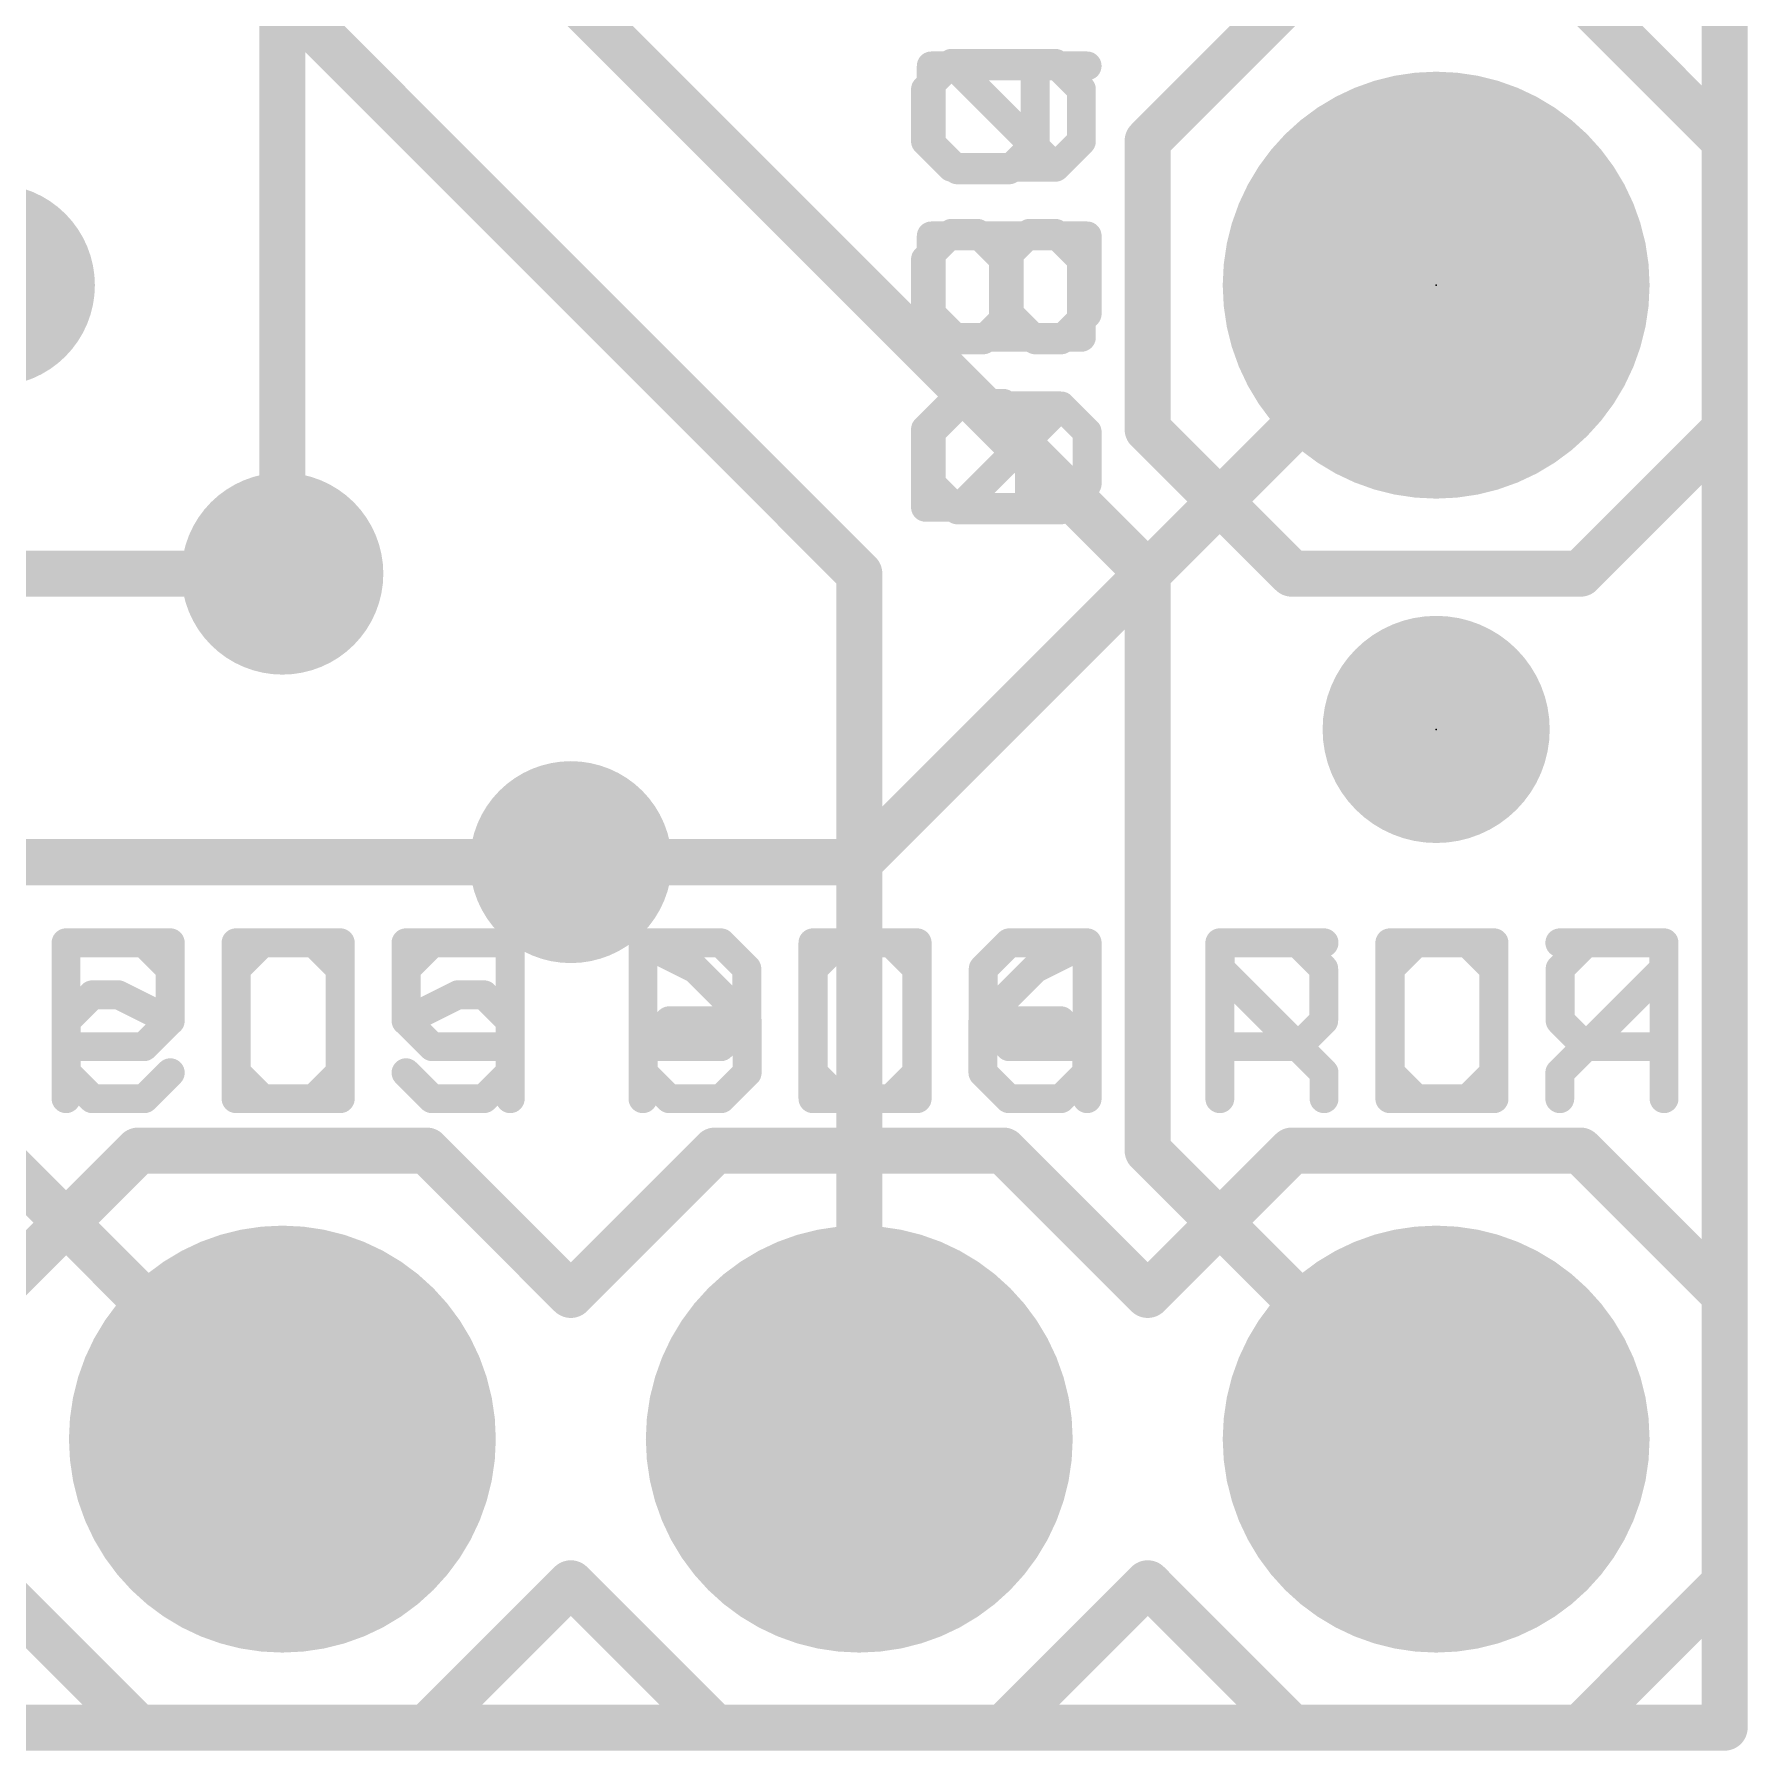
# Model space of a CAD drawing. Extents: x -0.9 to 39.5, y -0.1 to 25.5.
# Drawn here: x 31.93 to 39.47, y -0.1 to 7.45 of the extents above; entities that cross this region are included whole.
import ezdxf

# ---------------------------------------------------------------- set-up
doc = ezdxf.new("R2010")
doc.units = 0
for name, color, linetype in [('1', 12, 'CONTINUOUS'), ('16', 132, 'CONTINUOUS'), ('17', 110, 'CONTINUOUS'), ('18', 110, 'CONTINUOUS'), ('20', 53, 'CONTINUOUS'), ('21', 41, 'CONTINUOUS'), ('22', 40, 'CONTINUOUS'), ('23', 53, 'CONTINUOUS'), ('24', 53, 'CONTINUOUS')]:
    doc.layers.add(name, color=color, linetype=linetype)

# ---------------------------------------------------------------- blocks, each defined once
blk = doc.blocks.new('ROUNDP')
at = {"const_width": 0.5}
blk.add_lwpolyline([(0, -0.25, 1), (0, 0.25, 1), (0, -0.25)], format="xyb", dxfattribs=at)
blk = doc.blocks.new('PIE')
at = {"const_width": 0.5}
blk.add_lwpolyline([(0, -0.25, 1), (0, 0.25, 1), (0, -0.25)], format="xyb", dxfattribs=at)
blk = doc.blocks.new('ROUNDV')
at = {"const_width": 0.5}
blk.add_lwpolyline([(0, -0.25, 1), (0, 0.25, 1), (0, -0.25)], format="xyb", dxfattribs=at)

msp = doc.modelspace()

# ---------------------------------------------------------------- linework, layer by layer
at = {"layer": '1', "const_width": 0.2032}
for points in [[(39.37, 0), (39.37, 25.4)], [(33.02, 5.08), (33.02, 10.16)], [(35.56, 3.81), (38.1, 6.35)], [(34.29, 3.81), (35.56, 3.81)], [(0, 0), (39.37, 0)]]:
    msp.add_lwpolyline(points, dxfattribs=at)
at = {"layer": '1', "const_width": 0.1016}
for points in [[(38.1359, 6.3141, 1), (38.0641, 6.3859)], [(32.9692, 5.08, 1), (33.0708, 5.08)], [(34.29, 3.8608, 1), (34.29, 3.7592)], [(35.5241, 3.8459, 1), (35.5959, 3.7741)], [(35.56, 3.7592, 1), (35.56, 3.8608)], [(39.37, -0.0508, 1), (39.37, 0.0508)], [(39.3192, 0, 1), (39.4208, 0)]]:
    msp.add_lwpolyline(points, format="xyb", dxfattribs=at)
at = {"layer": '16', "const_width": 0.2032}
for points in [[(39.37, 25.4), (39.37, 0)], [(35.56, 5.08), (31.75, 8.89)], [(36.83, 5.08), (34.29, 7.62)], [(33.02, 5.08), (29.21, 5.08)], [(35.56, 1.27), (35.56, 5.08)], [(36.83, 5.08), (36.83, 2.54)], [(29.21, 3.81), (34.29, 3.81)], [(31.75, 2.54), (33.02, 1.27)], [(36.83, 2.54), (38.1, 1.27)], [(39.37, 0), (0, 0)]]:
    msp.add_lwpolyline(points, dxfattribs=at)
at = {"layer": '16', "const_width": 0.1016}
for points in [[(33.02, 5.0292, 1), (33.02, 5.1308)], [(35.6108, 5.08, 1), (35.5092, 5.08)], [(35.5241, 5.0441, 1), (35.5959, 5.1159)], [(36.8808, 5.08, 1), (36.7792, 5.08)], [(36.7941, 5.0441, 1), (36.8659, 5.1159)], [(34.29, 3.7592, 1), (34.29, 3.8608)], [(36.8659, 2.5759, 1), (36.7941, 2.5041)], [(36.7792, 2.54, 1), (36.8808, 2.54)], [(32.9841, 1.2341, 1), (33.0559, 1.3059)], [(35.5092, 1.27, 1), (35.6108, 1.27)], [(38.0641, 1.2341, 1), (38.1359, 1.3059)], [(39.37, -0.0508, 1), (39.37, 0.0508)], [(39.3192, 0, 1), (39.4208, 0)]]:
    msp.add_lwpolyline(points, format="xyb", dxfattribs=at)
at = {"layer": '20', "const_width": 0.2032}
for points in [[(39.37, 0), (39.37, 25.4)], [(0, 0), (39.37, 0)]]:
    msp.add_lwpolyline(points, dxfattribs=at)
at = {"layer": '20', "const_width": 0.1016}
for points in [[(39.37, -0.0508, 1), (39.37, 0.0508)], [(39.3192, 0, 1), (39.4208, 0)]]:
    msp.add_lwpolyline(points, format="xyb", dxfattribs=at)
at = {"layer": '21', "const_width": 0.127}
for points in [[(35.8515, 7.2121), (35.9659, 7.3265)], [(35.9659, 7.3265), (36.4235, 7.3265)], [(36.4235, 6.8689), (35.9659, 7.3265)], [(36.4235, 7.3265), (36.5379, 7.2121)], [(35.8515, 6.9833), (35.8515, 7.2121)], [(36.5379, 7.2121), (36.5379, 6.9833)], [(35.9659, 6.8689), (35.8515, 6.9833)], [(36.5379, 6.9833), (36.4235, 6.8689)], [(36.4235, 6.8689), (35.9659, 6.8689)], [(35.8515, 6.4637), (35.9659, 6.5781)], [(35.9659, 6.5781), (36.0803, 6.5781)], [(36.0803, 6.5781), (36.1947, 6.4637)], [(36.1947, 6.4637), (36.3091, 6.5781)], [(36.3091, 6.5781), (36.4235, 6.5781)], [(36.4235, 6.5781), (36.5379, 6.4637)], [(35.8515, 6.1205), (35.8515, 6.4637)], [(36.1947, 6.1205), (36.1947, 6.4637)], [(36.5379, 6.4637), (36.5379, 6.1205)], [(36.5379, 6.1205), (35.8515, 6.1205)], [(35.8515, 5.7153), (35.9659, 5.8297)], [(35.9659, 5.8297), (36.1947, 5.8297)], [(36.1947, 5.8297), (36.3091, 5.7153)], [(35.8515, 5.3721), (35.8515, 5.7153)], [(36.3091, 5.7153), (36.3091, 5.3721)], [(36.5379, 5.3721), (35.8515, 5.3721)], [(32.0675, 2.7686), (32.0675, 3.455)], [(32.0675, 3.455), (32.4107, 3.455)], [(32.4107, 3.455), (32.5251, 3.3406)], [(32.8159, 3.455), (32.8159, 2.7686)], [(33.1591, 3.455), (32.8159, 3.455)], [(33.2735, 3.3406), (33.1591, 3.455)], [(34.0219, 3.455), (33.5643, 3.455)], [(33.5643, 3.455), (33.5643, 3.1118)], [(34.6075, 2.7686), (34.6075, 3.455)], [(34.6075, 3.455), (34.9507, 3.455)], [(34.9507, 3.455), (35.0651, 3.3406)], [(35.3559, 3.455), (35.3559, 2.7686)], [(35.6991, 3.455), (35.3559, 3.455)], [(35.8135, 3.3406), (35.6991, 3.455)], [(36.5619, 3.455), (36.3331, 3.3406)], [(37.1475, 2.7686), (37.1475, 3.455)], [(37.1475, 3.455), (37.4907, 3.455)], [(37.4907, 3.455), (37.6051, 3.3406)], [(37.8959, 3.455), (37.8959, 2.7686)], [(38.2391, 3.455), (37.8959, 3.455)], [(38.3535, 3.3406), (38.2391, 3.455)], [(38.6443, 3.455), (39.1019, 3.455)], [(39.1019, 3.455), (39.1019, 3.3406)], [(32.5251, 3.3406), (32.5251, 3.1118)], [(33.2735, 2.883), (33.2735, 3.3406)], [(35.0651, 3.3406), (35.0651, 3.1118)], [(35.8135, 2.883), (35.8135, 3.3406)], [(36.3331, 3.3406), (36.1043, 3.1118)], [(37.6051, 3.3406), (37.6051, 3.1118)], [(38.3535, 2.883), (38.3535, 3.3406)], [(39.1019, 3.3406), (38.6443, 2.883)], [(33.5643, 3.1118), (33.7931, 3.2262)], [(33.7931, 3.2262), (33.9075, 3.2262)], [(33.9075, 3.2262), (34.0219, 3.1118)], [(32.5251, 3.1118), (32.4107, 2.9974)], [(34.0219, 3.1118), (34.0219, 2.883)], [(35.0651, 3.1118), (34.9507, 2.9974)], [(36.1043, 3.1118), (36.1043, 2.883)], [(36.4475, 3.1118), (36.1043, 3.1118)], [(36.5619, 2.9974), (36.4475, 3.1118)], [(37.6051, 3.1118), (37.4907, 2.9974)], [(32.4107, 2.9974), (32.0675, 2.9974)], [(34.9507, 2.9974), (34.6075, 2.9974)], [(36.5619, 2.883), (36.5619, 2.9974)], [(37.4907, 2.9974), (37.1475, 2.9974)], [(33.1591, 2.7686), (33.2735, 2.883)], [(33.6787, 2.7686), (33.5643, 2.883)], [(34.0219, 2.883), (33.9075, 2.7686)], [(35.6991, 2.7686), (35.8135, 2.883)], [(36.1043, 2.883), (36.2187, 2.7686)], [(36.4475, 2.7686), (36.5619, 2.883)], [(38.2391, 2.7686), (38.3535, 2.883)], [(38.6443, 2.883), (38.6443, 2.7686)], [(32.8159, 2.7686), (33.1591, 2.7686)], [(33.9075, 2.7686), (33.6787, 2.7686)], [(35.3559, 2.7686), (35.6991, 2.7686)], [(36.2187, 2.7686), (36.4475, 2.7686)], [(37.8959, 2.7686), (38.2391, 2.7686)]]:
    msp.add_lwpolyline(points, dxfattribs=at)
at = {"layer": '21', "const_width": 0.0635}
for points in [[(35.9659, 7.3583, 1), (35.9659, 7.2948)], [(35.9884, 7.349, 1), (35.9435, 7.3041)], [(35.9884, 7.3041, 1), (35.9435, 7.349)], [(36.446, 7.349, 1), (36.4011, 7.3041)], [(36.4235, 7.2948, 1), (36.4235, 7.3583)], [(35.8833, 7.2121, 1), (35.8198, 7.2121)], [(35.8291, 7.2346, 1), (35.874, 7.1897)], [(36.5697, 7.2121, 1), (36.5061, 7.2121)], [(36.5154, 7.1897, 1), (36.5604, 7.2346)], [(35.874, 7.0058, 1), (35.8291, 6.9609)], [(36.5604, 6.9609, 1), (36.5154, 7.0058)], [(35.8198, 6.9833, 1), (35.8833, 6.9833)], [(36.5061, 6.9833, 1), (36.5697, 6.9833)], [(35.9659, 6.9007, 1), (35.9659, 6.8372)], [(35.9435, 6.8465, 1), (35.9884, 6.8914)], [(36.4011, 6.8914, 1), (36.446, 6.8465)], [(36.4011, 6.8465, 1), (36.446, 6.8914)], [(36.4235, 6.8372, 1), (36.4235, 6.9007)], [(35.9659, 6.6099, 1), (35.9659, 6.5464)], [(35.9884, 6.5557, 1), (35.9435, 6.6006)], [(36.1028, 6.6006, 1), (36.0579, 6.5557)], [(36.0803, 6.5464, 1), (36.0803, 6.6099)], [(36.3091, 6.6099, 1), (36.3091, 6.5464)], [(36.3316, 6.5557, 1), (36.2867, 6.6006)], [(36.446, 6.6006, 1), (36.4011, 6.5557)], [(36.4235, 6.5464, 1), (36.4235, 6.6099)], [(35.8833, 6.4637, 1), (35.8198, 6.4637)], [(35.8291, 6.4862, 1), (35.874, 6.4413)], [(36.2265, 6.4637, 1), (36.163, 6.4637)], [(36.1723, 6.4862, 1), (36.2172, 6.4413)], [(36.1723, 6.4413, 1), (36.2172, 6.4862)], [(36.5697, 6.4637, 1), (36.5061, 6.4637)], [(36.5154, 6.4413, 1), (36.5604, 6.4862)], [(35.8515, 6.1523, 1), (35.8515, 6.0888)], [(35.8198, 6.1205, 1), (35.8833, 6.1205)], [(36.163, 6.1205, 1), (36.2265, 6.1205)], [(36.5061, 6.1205, 1), (36.5697, 6.1205)], [(36.5379, 6.0888, 1), (36.5379, 6.1523)], [(35.9659, 5.8614, 1), (35.9659, 5.7979)], [(35.9884, 5.8072, 1), (35.9435, 5.8521)], [(36.2172, 5.8521, 1), (36.1723, 5.8072)], [(36.1947, 5.7979, 1), (36.1947, 5.8614)], [(35.8833, 5.7153, 1), (35.8198, 5.7153)], [(35.8291, 5.7377, 1), (35.874, 5.6928)], [(36.3409, 5.7153, 1), (36.2774, 5.7153)], [(36.2867, 5.6928, 1), (36.3316, 5.7377)], [(35.8515, 5.4039, 1), (35.8515, 5.3404)], [(35.8198, 5.3721, 1), (35.8833, 5.3721)], [(36.2774, 5.3721, 1), (36.3409, 5.3721)], [(36.5379, 5.3404, 1), (36.5379, 5.4039)], [(32.0993, 3.455, 1), (32.0358, 3.455)], [(32.0675, 3.4867, 1), (32.0675, 3.4232)], [(32.4331, 3.4774, 1), (32.3882, 3.4325)], [(32.4107, 3.4232, 1), (32.4107, 3.4867)], [(32.8477, 3.455, 1), (32.7842, 3.455)], [(32.8159, 3.4867, 1), (32.8159, 3.4232)], [(33.1816, 3.4774, 1), (33.1367, 3.4325)], [(33.1591, 3.4232, 1), (33.1591, 3.4867)], [(33.5643, 3.4867, 1), (33.5643, 3.4232)], [(33.5961, 3.455, 1), (33.5326, 3.455)], [(34.0219, 3.4232, 1), (34.0219, 3.4867)], [(34.6393, 3.455, 1), (34.5757, 3.455)], [(34.6075, 3.4867, 1), (34.6075, 3.4232)], [(34.9731, 3.4774, 1), (34.9282, 3.4325)], [(34.9507, 3.4232, 1), (34.9507, 3.4867)], [(35.3877, 3.455, 1), (35.3242, 3.455)], [(35.3559, 3.4867, 1), (35.3559, 3.4232)], [(35.7216, 3.4774, 1), (35.6767, 3.4325)], [(35.6991, 3.4232, 1), (35.6991, 3.4867)], [(36.5761, 3.4266, 1), (36.5477, 3.4834)], [(37.1793, 3.455, 1), (37.1157, 3.455)], [(37.1475, 3.4867, 1), (37.1475, 3.4232)], [(37.5131, 3.4774, 1), (37.4682, 3.4325)], [(37.4907, 3.4232, 1), (37.4907, 3.4867)], [(37.9277, 3.455, 1), (37.8642, 3.455)], [(37.8959, 3.4867, 1), (37.8959, 3.4232)], [(38.2616, 3.4774, 1), (38.2167, 3.4325)], [(38.2391, 3.4232, 1), (38.2391, 3.4867)], [(38.6443, 3.4867, 1), (38.6443, 3.4232)], [(39.1337, 3.455, 1), (39.0702, 3.455)], [(39.1019, 3.4232, 1), (39.1019, 3.4867)], [(32.5568, 3.3406, 1), (32.4933, 3.3406)], [(33.3053, 3.3406, 1), (33.2418, 3.3406)], [(35.0968, 3.3406, 1), (35.0333, 3.3406)], [(35.8453, 3.3406, 1), (35.7818, 3.3406)], [(36.3189, 3.369, 1), (36.3473, 3.3122)], [(36.3556, 3.3181, 1), (36.3107, 3.363)], [(37.6368, 3.3406, 1), (37.5733, 3.3406)], [(38.3853, 3.3406, 1), (38.3218, 3.3406)], [(39.1244, 3.3181, 1), (39.0795, 3.363)], [(32.5026, 3.3181, 1), (32.5475, 3.363)], [(33.2511, 3.3181, 1), (33.296, 3.363)], [(35.0426, 3.3181, 1), (35.0875, 3.363)], [(35.7911, 3.3181, 1), (35.836, 3.363)], [(37.5826, 3.3181, 1), (37.6275, 3.363)], [(38.3311, 3.3181, 1), (38.376, 3.363)], [(39.0702, 3.3406, 1), (39.1337, 3.3406)], [(33.7931, 3.2579, 1), (33.7931, 3.1944)], [(33.8073, 3.1978, 1), (33.7789, 3.2546)], [(33.93, 3.2486, 1), (33.8851, 3.2037)], [(33.9075, 3.1944, 1), (33.9075, 3.2579)], [(32.5475, 3.0893, 1), (32.5026, 3.1342)], [(34.0537, 3.1118, 1), (33.9902, 3.1118)], [(35.0875, 3.0893, 1), (35.0426, 3.1342)], [(36.1361, 3.1118, 1), (36.0726, 3.1118)], [(36.1043, 3.1435, 1), (36.1043, 3.08)], [(36.47, 3.1342, 1), (36.4251, 3.0893)], [(36.4475, 3.08, 1), (36.4475, 3.1435)], [(37.6275, 3.0893, 1), (37.5826, 3.1342)], [(32.4933, 3.1118, 1), (32.5568, 3.1118)], [(33.5501, 3.1402, 1), (33.5785, 3.0834)], [(33.5326, 3.1118, 1), (33.5961, 3.1118)], [(33.9995, 3.0893, 1), (34.0444, 3.1342)], [(35.0333, 3.1118, 1), (35.0968, 3.1118)], [(36.0819, 3.1342, 1), (36.1268, 3.0893)], [(37.5733, 3.1118, 1), (37.6368, 3.1118)], [(32.0675, 3.0291, 1), (32.0675, 2.9656)], [(32.3882, 3.0198, 1), (32.4331, 2.9749)], [(32.4107, 2.9656, 1), (32.4107, 3.0291)], [(34.6075, 3.0291, 1), (34.6075, 2.9656)], [(34.9282, 3.0198, 1), (34.9731, 2.9749)], [(34.9507, 2.9656, 1), (34.9507, 3.0291)], [(36.5937, 2.9974, 1), (36.5302, 2.9974)], [(36.5395, 2.9749, 1), (36.5844, 3.0198)], [(37.1475, 3.0291, 1), (37.1475, 2.9656)], [(37.4682, 3.0198, 1), (37.5131, 2.9749)], [(37.4907, 2.9656, 1), (37.4907, 3.0291)], [(33.2418, 2.883, 1), (33.3053, 2.883)], [(33.296, 2.8605, 1), (33.2511, 2.9054)], [(33.5868, 2.9054, 1), (33.5419, 2.8605)], [(33.9902, 2.883, 1), (34.0537, 2.883)], [(34.0444, 2.8605, 1), (33.9995, 2.9054)], [(35.7818, 2.883, 1), (35.8453, 2.883)], [(35.836, 2.8605, 1), (35.7911, 2.9054)], [(36.0726, 2.883, 1), (36.1361, 2.883)], [(36.1268, 2.9054, 1), (36.0819, 2.8605)], [(36.5302, 2.883, 1), (36.5937, 2.883)], [(36.5844, 2.8605, 1), (36.5395, 2.9054)], [(38.3218, 2.883, 1), (38.3853, 2.883)], [(38.376, 2.8605, 1), (38.3311, 2.9054)], [(38.6761, 2.883, 1), (38.6126, 2.883)], [(38.6219, 2.9054, 1), (38.6668, 2.8605)], [(32.0358, 2.7686, 1), (32.0993, 2.7686)], [(32.8159, 2.8004, 1), (32.8159, 2.7369)], [(32.7842, 2.7686, 1), (32.8477, 2.7686)], [(33.1367, 2.7911, 1), (33.1816, 2.7461)], [(33.1591, 2.7369, 1), (33.1591, 2.8004)], [(33.6787, 2.8004, 1), (33.6787, 2.7369)], [(33.6563, 2.7461, 1), (33.7012, 2.7911)], [(33.8851, 2.7911, 1), (33.93, 2.7461)], [(33.9075, 2.7369, 1), (33.9075, 2.8004)], [(34.5757, 2.7686, 1), (34.6393, 2.7686)], [(35.3559, 2.8004, 1), (35.3559, 2.7369)], [(35.3242, 2.7686, 1), (35.3877, 2.7686)], [(35.6767, 2.7911, 1), (35.7216, 2.7461)], [(35.6991, 2.7369, 1), (35.6991, 2.8004)], [(36.2187, 2.8004, 1), (36.2187, 2.7369)], [(36.1963, 2.7461, 1), (36.2412, 2.7911)], [(36.4251, 2.7911, 1), (36.47, 2.7461)], [(36.4475, 2.7369, 1), (36.4475, 2.8004)], [(37.1157, 2.7686, 1), (37.1793, 2.7686)], [(37.8959, 2.8004, 1), (37.8959, 2.7369)], [(37.8642, 2.7686, 1), (37.9277, 2.7686)], [(38.2167, 2.7911, 1), (38.2616, 2.7461)], [(38.2391, 2.7369, 1), (38.2391, 2.8004)], [(38.6126, 2.7686, 1), (38.6761, 2.7686)]]:
    msp.add_lwpolyline(points, format="xyb", dxfattribs=at)
at = {"layer": '22'}
for points, const_width in [([(37.465, 7.62), (36.83, 6.985)], 0.2032), ([(39.37, 6.985), (38.735, 7.62)], 0.2032), ([(36.5633, 7.3152), (35.8769, 7.3152)], 0.127), ([(35.8769, 7.3152), (35.8769, 6.972)], 0.127), ([(36.3345, 6.972), (36.3345, 7.3152)], 0.127), ([(35.8769, 6.972), (35.9913, 6.8576)], 0.127), ([(36.2201, 6.8576), (36.3345, 6.972)], 0.127), ([(36.83, 6.985), (36.83, 5.715)], 0.2032), ([(39.37, 5.715), (39.37, 6.985)], 0.2032), ([(35.9913, 6.8576), (36.2201, 6.8576)], 0.127), ([(36.5633, 6.5668), (35.8769, 6.5668)], 0.127), ([(35.8769, 6.5668), (35.8769, 6.2236)], 0.127), ([(36.2201, 6.5668), (36.2201, 6.2236)], 0.127), ([(36.5633, 6.2236), (36.5633, 6.5668)], 0.127), ([(35.8769, 6.2236), (35.9913, 6.1092)], 0.127), ([(36.1057, 6.1092), (36.2201, 6.2236)], 0.127), ([(36.2201, 6.2236), (36.3345, 6.1092)], 0.127), ([(36.4489, 6.1092), (36.5633, 6.2236)], 0.127), ([(35.9913, 6.1092), (36.1057, 6.1092)], 0.127), ([(36.3345, 6.1092), (36.4489, 6.1092)], 0.127), ([(35.9913, 5.8184), (35.8769, 5.704)], 0.127), ([(36.4489, 5.8184), (35.9913, 5.8184)], 0.127), ([(36.4489, 5.8184), (35.9913, 5.3608)], 0.127), ([(36.5633, 5.704), (36.4489, 5.8184)], 0.127), ([(35.8769, 5.704), (35.8769, 5.4752)], 0.127), ([(36.5633, 5.4752), (36.5633, 5.704)], 0.127), ([(37.465, 5.08), (36.83, 5.715)], 0.2032), ([(39.37, 5.715), (38.735, 5.08)], 0.2032), ([(35.8769, 5.4752), (35.9913, 5.3608)], 0.127), ([(36.4489, 5.3608), (36.5633, 5.4752)], 0.127), ([(35.9913, 5.3608), (36.4489, 5.3608)], 0.127), ([(38.735, 5.08), (37.465, 5.08)], 0.2032), ([(32.0689, 3.455), (32.5265, 3.455)], 0.127), ([(32.5265, 3.455), (32.5265, 3.1118)], 0.127), ([(32.8173, 3.3406), (32.9317, 3.455)], 0.127), ([(32.9317, 3.455), (33.2749, 3.455)], 0.127), ([(33.2749, 3.455), (33.2749, 2.7686)], 0.127), ([(33.6801, 3.455), (33.5657, 3.3406)], 0.127), ([(34.0233, 3.455), (33.6801, 3.455)], 0.127), ([(34.0233, 2.7686), (34.0233, 3.455)], 0.127), ([(34.6089, 3.455), (34.8377, 3.3406)], 0.127), ([(35.3573, 3.3406), (35.4717, 3.455)], 0.127), ([(35.4717, 3.455), (35.8149, 3.455)], 0.127), ([(35.8149, 3.455), (35.8149, 2.7686)], 0.127), ([(36.2201, 3.455), (36.1057, 3.3406)], 0.127), ([(36.5633, 3.455), (36.2201, 3.455)], 0.127), ([(36.5633, 2.7686), (36.5633, 3.455)], 0.127), ([(37.6065, 3.455), (37.1489, 3.455)], 0.127), ([(37.1489, 3.455), (37.1489, 3.3406)], 0.127), ([(37.8973, 3.3406), (38.0117, 3.455)], 0.127), ([(38.0117, 3.455), (38.3549, 3.455)], 0.127), ([(38.3549, 3.455), (38.3549, 2.7686)], 0.127), ([(38.7601, 3.455), (38.6457, 3.3406)], 0.127), ([(39.1033, 3.455), (38.7601, 3.455)], 0.127), ([(39.1033, 2.7686), (39.1033, 3.455)], 0.127), ([(32.8173, 2.883), (32.8173, 3.3406)], 0.127), ([(33.5657, 3.3406), (33.5657, 3.1118)], 0.127), ([(34.8377, 3.3406), (35.0665, 3.1118)], 0.127), ([(35.3573, 2.883), (35.3573, 3.3406)], 0.127), ([(36.1057, 3.3406), (36.1057, 3.1118)], 0.127), ([(37.1489, 3.3406), (37.6065, 2.883)], 0.127), ([(37.8973, 2.883), (37.8973, 3.3406)], 0.127), ([(38.6457, 3.3406), (38.6457, 3.1118)], 0.127), ([(32.1833, 3.2262), (32.0689, 3.1118)], 0.127), ([(32.2977, 3.2262), (32.1833, 3.2262)], 0.127), ([(32.5265, 3.1118), (32.2977, 3.2262)], 0.127), ([(32.0689, 3.1118), (32.0689, 2.883)], 0.127), ([(33.5657, 3.1118), (33.6801, 2.9974)], 0.127), ([(34.6089, 2.9974), (34.7233, 3.1118)], 0.127), ([(34.7233, 3.1118), (35.0665, 3.1118)], 0.127), ([(35.0665, 3.1118), (35.0665, 2.883)], 0.127), ([(36.1057, 3.1118), (36.2201, 2.9974)], 0.127), ([(38.6457, 3.1118), (38.7601, 2.9974)], 0.127), ([(33.6801, 2.9974), (34.0233, 2.9974)], 0.127), ([(34.6089, 2.883), (34.6089, 2.9974)], 0.127), ([(36.2201, 2.9974), (36.5633, 2.9974)], 0.127), ([(38.7601, 2.9974), (39.1033, 2.9974)], 0.127), ([(32.0689, 2.883), (32.1833, 2.7686)], 0.127), ([(32.4121, 2.7686), (32.5265, 2.883)], 0.127), ([(32.9317, 2.7686), (32.8173, 2.883)], 0.127), ([(34.7233, 2.7686), (34.6089, 2.883)], 0.127), ([(35.0665, 2.883), (34.9521, 2.7686)], 0.127), ([(35.4717, 2.7686), (35.3573, 2.883)], 0.127), ([(37.6065, 2.883), (37.6065, 2.7686)], 0.127), ([(38.0117, 2.7686), (37.8973, 2.883)], 0.127), ([(32.1833, 2.7686), (32.4121, 2.7686)], 0.127), ([(33.2749, 2.7686), (32.9317, 2.7686)], 0.127), ([(34.9521, 2.7686), (34.7233, 2.7686)], 0.127), ([(35.8149, 2.7686), (35.4717, 2.7686)], 0.127), ([(38.3549, 2.7686), (38.0117, 2.7686)], 0.127), ([(31.75, 1.905), (32.385, 2.54)], 0.2032), ([(33.655, 2.54), (32.385, 2.54)], 0.2032), ([(34.29, 1.905), (33.655, 2.54)], 0.2032), ([(34.29, 1.905), (34.925, 2.54)], 0.2032), ([(36.195, 2.54), (34.925, 2.54)], 0.2032), ([(36.83, 1.905), (36.195, 2.54)], 0.2032), ([(36.83, 1.905), (37.465, 2.54)], 0.2032), ([(38.735, 2.54), (37.465, 2.54)], 0.2032), ([(39.37, 1.905), (38.735, 2.54)], 0.2032), ([(39.37, 0.635), (39.37, 1.905)], 0.2032), ([(32.385, 0), (31.75, 0.635)], 0.2032), ([(33.655, 0), (34.29, 0.635)], 0.2032), ([(34.925, 0), (34.29, 0.635)], 0.2032), ([(36.195, 0), (36.83, 0.635)], 0.2032), ([(37.465, 0), (36.83, 0.635)], 0.2032), ([(38.735, 0), (39.37, 0.635)], 0.2032), ([(32.385, 0), (33.655, 0)], 0.2032), ([(34.925, 0), (36.195, 0)], 0.2032), ([(37.465, 0), (38.735, 0)], 0.2032)]:
    msp.add_lwpolyline(points, dxfattribs=dict(at, const_width=const_width))
for points, const_width in [([(35.9087, 7.3152, 1), (35.8452, 7.3152)], 0.0635), ([(35.8769, 7.3469, 1), (35.8769, 7.2835)], 0.0635), ([(36.3663, 7.3152, 1), (36.3028, 7.3152)], 0.0635), ([(36.5633, 7.2835, 1), (36.5633, 7.3469)], 0.0635), ([(35.8994, 6.9945, 1), (35.8545, 6.9496)], 0.0635), ([(36.357, 6.9496, 1), (36.3121, 6.9945)], 0.0635), ([(36.8808, 6.985, 1), (36.7792, 6.985)], 0.1016), ([(36.7941, 7.0209, 1), (36.8659, 6.9491)], 0.1016), ([(39.4208, 6.985, 1), (39.3192, 6.985)], 0.1016), ([(39.3341, 6.9491, 1), (39.4059, 7.0209)], 0.1016), ([(35.8452, 6.972, 1), (35.9087, 6.972)], 0.0635), ([(36.3028, 6.972, 1), (36.3663, 6.972)], 0.0635), ([(35.9913, 6.8894, 1), (35.9913, 6.8259)], 0.0635), ([(35.9689, 6.8352, 1), (36.0138, 6.8801)], 0.0635), ([(36.1977, 6.8801, 1), (36.2426, 6.8352)], 0.0635), ([(36.2201, 6.8259, 1), (36.2201, 6.8894)], 0.0635), ([(35.9087, 6.5668, 1), (35.8452, 6.5668)], 0.0635), ([(35.8769, 6.5985, 1), (35.8769, 6.535)], 0.0635), ([(36.2519, 6.5668, 1), (36.1884, 6.5668)], 0.0635), ([(36.5951, 6.5668, 1), (36.5316, 6.5668)], 0.0635), ([(36.5633, 6.535, 1), (36.5633, 6.5985)], 0.0635), ([(35.8994, 6.246, 1), (35.8545, 6.2011)], 0.0635), ([(36.2426, 6.246, 1), (36.1977, 6.2011)], 0.0635), ([(36.2426, 6.2011, 1), (36.1977, 6.246)], 0.0635), ([(36.5858, 6.2011, 1), (36.5408, 6.246)], 0.0635), ([(35.8452, 6.2236, 1), (35.9087, 6.2236)], 0.0635), ([(36.1884, 6.2236, 1), (36.2519, 6.2236)], 0.0635), ([(36.5316, 6.2236, 1), (36.5951, 6.2236)], 0.0635), ([(35.9913, 6.1409, 1), (35.9913, 6.0774)], 0.0635), ([(35.9689, 6.0867, 1), (36.0138, 6.1316)], 0.0635), ([(36.0833, 6.1316, 1), (36.1282, 6.0867)], 0.0635), ([(36.1057, 6.0774, 1), (36.1057, 6.1409)], 0.0635), ([(36.3345, 6.1409, 1), (36.3345, 6.0774)], 0.0635), ([(36.3121, 6.0867, 1), (36.357, 6.1316)], 0.0635), ([(36.4265, 6.1316, 1), (36.4714, 6.0867)], 0.0635), ([(36.4489, 6.0774, 1), (36.4489, 6.1409)], 0.0635), ([(35.9913, 5.8501, 1), (35.9913, 5.7866)], 0.0635), ([(36.0138, 5.7959, 1), (35.9689, 5.8408)], 0.0635), ([(36.4714, 5.8408, 1), (36.4265, 5.7959)], 0.0635), ([(36.4714, 5.7959, 1), (36.4265, 5.8408)], 0.0635), ([(36.4489, 5.7866, 1), (36.4489, 5.8501)], 0.0635), ([(35.9087, 5.704, 1), (35.8452, 5.704)], 0.0635), ([(35.8545, 5.7264, 1), (35.8994, 5.6815)], 0.0635), ([(36.5951, 5.704, 1), (36.5316, 5.704)], 0.0635), ([(36.5408, 5.6815, 1), (36.5858, 5.7264)], 0.0635), ([(36.8659, 5.7509, 1), (36.7941, 5.6791)], 0.1016), ([(36.7792, 5.715, 1), (36.8808, 5.715)], 0.1016), ([(39.3192, 5.715, 1), (39.4208, 5.715)], 0.1016), ([(39.4059, 5.6791, 1), (39.3341, 5.7509)], 0.1016), ([(35.8994, 5.4976, 1), (35.8545, 5.4527)], 0.0635), ([(36.5858, 5.4527, 1), (36.5408, 5.4976)], 0.0635), ([(35.8452, 5.4752, 1), (35.9087, 5.4752)], 0.0635), ([(36.5316, 5.4752, 1), (36.5951, 5.4752)], 0.0635), ([(35.9913, 5.3925, 1), (35.9913, 5.329)], 0.0635), ([(35.9689, 5.3832, 1), (36.0138, 5.3383)], 0.0635), ([(35.9689, 5.3383, 1), (36.0138, 5.3832)], 0.0635), ([(36.4265, 5.3832, 1), (36.4714, 5.3383)], 0.0635), ([(36.4489, 5.329, 1), (36.4489, 5.3925)], 0.0635), ([(37.465, 5.1308, 1), (37.465, 5.0292)], 0.1016), ([(37.4291, 5.0441, 1), (37.5009, 5.1159)], 0.1016), ([(38.6991, 5.1159, 1), (38.7709, 5.0441)], 0.1016), ([(38.735, 5.0292, 1), (38.735, 5.1308)], 0.1016), ([(32.0689, 3.4867, 1), (32.0689, 3.4232)], 0.0635), ([(32.5582, 3.455, 1), (32.4947, 3.455)], 0.0635), ([(32.5265, 3.4232, 1), (32.5265, 3.4867)], 0.0635), ([(32.9317, 3.4867, 1), (32.9317, 3.4232)], 0.0635), ([(32.9541, 3.4325, 1), (32.9092, 3.4774)], 0.0635), ([(33.3066, 3.455, 1), (33.2431, 3.455)], 0.0635), ([(33.2749, 3.4232, 1), (33.2749, 3.4867)], 0.0635), ([(33.6801, 3.4867, 1), (33.6801, 3.4232)], 0.0635), ([(33.7026, 3.4325, 1), (33.6577, 3.4774)], 0.0635), ([(34.0551, 3.455, 1), (33.9915, 3.455)], 0.0635), ([(34.0233, 3.4232, 1), (34.0233, 3.4867)], 0.0635), ([(34.6231, 3.4834, 1), (34.5947, 3.4266)], 0.0635), ([(35.4717, 3.4867, 1), (35.4717, 3.4232)], 0.0635), ([(35.4941, 3.4325, 1), (35.4492, 3.4774)], 0.0635), ([(35.8466, 3.455, 1), (35.7831, 3.455)], 0.0635), ([(35.8149, 3.4232, 1), (35.8149, 3.4867)], 0.0635), ([(36.2201, 3.4867, 1), (36.2201, 3.4232)], 0.0635), ([(36.2426, 3.4325, 1), (36.1977, 3.4774)], 0.0635), ([(36.5951, 3.455, 1), (36.5316, 3.455)], 0.0635), ([(36.5633, 3.4232, 1), (36.5633, 3.4867)], 0.0635), ([(37.1806, 3.455, 1), (37.1171, 3.455)], 0.0635), ([(37.1489, 3.4867, 1), (37.1489, 3.4232)], 0.0635), ([(37.6065, 3.4232, 1), (37.6065, 3.4867)], 0.0635), ([(38.0117, 3.4867, 1), (38.0117, 3.4232)], 0.0635), ([(38.0341, 3.4325, 1), (37.9892, 3.4774)], 0.0635), ([(38.3866, 3.455, 1), (38.3231, 3.455)], 0.0635), ([(38.3549, 3.4232, 1), (38.3549, 3.4867)], 0.0635), ([(38.7601, 3.4867, 1), (38.7601, 3.4232)], 0.0635), ([(38.7826, 3.4325, 1), (38.7377, 3.4774)], 0.0635), ([(39.1351, 3.455, 1), (39.0716, 3.455)], 0.0635), ([(39.1033, 3.4232, 1), (39.1033, 3.4867)], 0.0635), ([(32.849, 3.3406, 1), (32.7855, 3.3406)], 0.0635), ([(33.5975, 3.3406, 1), (33.534, 3.3406)], 0.0635), ([(34.8601, 3.363, 1), (34.8152, 3.3181)], 0.0635), ([(34.8235, 3.3122, 1), (34.8519, 3.369)], 0.0635), ([(35.389, 3.3406, 1), (35.3255, 3.3406)], 0.0635), ([(36.1375, 3.3406, 1), (36.074, 3.3406)], 0.0635), ([(37.1713, 3.363, 1), (37.1264, 3.3181)], 0.0635), ([(37.929, 3.3406, 1), (37.8655, 3.3406)], 0.0635), ([(38.6775, 3.3406, 1), (38.614, 3.3406)], 0.0635), ([(32.7948, 3.363, 1), (32.8397, 3.3181)], 0.0635), ([(33.5433, 3.363, 1), (33.5882, 3.3181)], 0.0635), ([(35.3348, 3.363, 1), (35.3797, 3.3181)], 0.0635), ([(36.0833, 3.363, 1), (36.1282, 3.3181)], 0.0635), ([(37.1171, 3.3406, 1), (37.1806, 3.3406)], 0.0635), ([(37.8748, 3.363, 1), (37.9197, 3.3181)], 0.0635), ([(38.6233, 3.363, 1), (38.6682, 3.3181)], 0.0635), ([(32.1833, 3.2579, 1), (32.1833, 3.1944)], 0.0635), ([(32.2057, 3.2037, 1), (32.1608, 3.2486)], 0.0635), ([(32.3119, 3.2546, 1), (32.2835, 3.1978)], 0.0635), ([(32.2977, 3.1944, 1), (32.2977, 3.2579)], 0.0635), ([(32.1006, 3.1118, 1), (32.0371, 3.1118)], 0.0635), ([(33.5882, 3.1342, 1), (33.5433, 3.0893)], 0.0635), ([(34.7233, 3.1435, 1), (34.7233, 3.08)], 0.0635), ([(34.7457, 3.0893, 1), (34.7008, 3.1342)], 0.0635), ([(35.0982, 3.1118, 1), (35.0347, 3.1118)], 0.0635), ([(35.0665, 3.08, 1), (35.0665, 3.1435)], 0.0635), ([(36.1282, 3.1342, 1), (36.0833, 3.0893)], 0.0635), ([(38.6682, 3.1342, 1), (38.6233, 3.0893)], 0.0635), ([(32.0464, 3.1342, 1), (32.0913, 3.0893)], 0.0635), ([(32.4947, 3.1118, 1), (32.5582, 3.1118)], 0.0635), ([(32.5123, 3.0834, 1), (32.5407, 3.1402)], 0.0635), ([(33.534, 3.1118, 1), (33.5975, 3.1118)], 0.0635), ([(35.044, 3.0893, 1), (35.0889, 3.1342)], 0.0635), ([(36.074, 3.1118, 1), (36.1375, 3.1118)], 0.0635), ([(38.614, 3.1118, 1), (38.6775, 3.1118)], 0.0635), ([(33.6801, 3.0291, 1), (33.6801, 2.9656)], 0.0635), ([(33.6577, 2.9749, 1), (33.7026, 3.0198)], 0.0635), ([(34.0233, 2.9656, 1), (34.0233, 3.0291)], 0.0635), ([(34.6406, 2.9974, 1), (34.5771, 2.9974)], 0.0635), ([(34.5864, 3.0198, 1), (34.6313, 2.9749)], 0.0635), ([(36.2201, 3.0291, 1), (36.2201, 2.9656)], 0.0635), ([(36.1977, 2.9749, 1), (36.2426, 3.0198)], 0.0635), ([(36.5633, 2.9656, 1), (36.5633, 3.0291)], 0.0635), ([(38.7601, 3.0291, 1), (38.7601, 2.9656)], 0.0635), ([(38.7377, 2.9749, 1), (38.7826, 3.0198)], 0.0635), ([(39.1033, 2.9656, 1), (39.1033, 3.0291)], 0.0635), ([(32.0371, 2.883, 1), (32.1006, 2.883)], 0.0635), ([(32.0913, 2.9054, 1), (32.0464, 2.8605)], 0.0635), ([(32.5489, 2.8605, 1), (32.504, 2.9054)], 0.0635), ([(32.7855, 2.883, 1), (32.849, 2.883)], 0.0635), ([(32.8397, 2.9054, 1), (32.7948, 2.8605)], 0.0635), ([(34.5771, 2.883, 1), (34.6406, 2.883)], 0.0635), ([(34.6313, 2.9054, 1), (34.5864, 2.8605)], 0.0635), ([(35.0347, 2.883, 1), (35.0982, 2.883)], 0.0635), ([(35.0889, 2.8605, 1), (35.044, 2.9054)], 0.0635), ([(35.3255, 2.883, 1), (35.389, 2.883)], 0.0635), ([(35.3797, 2.9054, 1), (35.3348, 2.8605)], 0.0635), ([(37.6382, 2.883, 1), (37.5747, 2.883)], 0.0635), ([(37.584, 2.8605, 1), (37.6289, 2.9054)], 0.0635), ([(37.8655, 2.883, 1), (37.929, 2.883)], 0.0635), ([(37.9197, 2.9054, 1), (37.8748, 2.8605)], 0.0635), ([(32.1833, 2.8004, 1), (32.1833, 2.7369)], 0.0635), ([(32.1608, 2.7461, 1), (32.2057, 2.7911)], 0.0635), ([(32.3896, 2.7911, 1), (32.4345, 2.7461)], 0.0635), ([(32.4121, 2.7369, 1), (32.4121, 2.8004)], 0.0635), ([(32.9317, 2.8004, 1), (32.9317, 2.7369)], 0.0635), ([(32.9092, 2.7461, 1), (32.9541, 2.7911)], 0.0635), ([(33.2431, 2.7686, 1), (33.3066, 2.7686)], 0.0635), ([(33.2749, 2.7369, 1), (33.2749, 2.8004)], 0.0635), ([(33.9915, 2.7686, 1), (34.0551, 2.7686)], 0.0635), ([(34.7233, 2.8004, 1), (34.7233, 2.7369)], 0.0635), ([(34.7008, 2.7461, 1), (34.7457, 2.7911)], 0.0635), ([(34.9296, 2.7911, 1), (34.9745, 2.7461)], 0.0635), ([(34.9521, 2.7369, 1), (34.9521, 2.8004)], 0.0635), ([(35.4717, 2.8004, 1), (35.4717, 2.7369)], 0.0635), ([(35.4492, 2.7461, 1), (35.4941, 2.7911)], 0.0635), ([(35.7831, 2.7686, 1), (35.8466, 2.7686)], 0.0635), ([(35.8149, 2.7369, 1), (35.8149, 2.8004)], 0.0635), ([(36.5316, 2.7686, 1), (36.5951, 2.7686)], 0.0635), ([(37.5747, 2.7686, 1), (37.6382, 2.7686)], 0.0635), ([(38.0117, 2.8004, 1), (38.0117, 2.7369)], 0.0635), ([(37.9892, 2.7461, 1), (38.0341, 2.7911)], 0.0635), ([(38.3231, 2.7686, 1), (38.3866, 2.7686)], 0.0635), ([(38.3549, 2.7369, 1), (38.3549, 2.8004)], 0.0635), ([(39.0716, 2.7686, 1), (39.1351, 2.7686)], 0.0635), ([(32.385, 2.5908, 1), (32.385, 2.4892)], 0.1016), ([(32.4209, 2.5041, 1), (32.3491, 2.5759)], 0.1016), ([(33.6909, 2.5759, 1), (33.6191, 2.5041)], 0.1016), ([(33.655, 2.4892, 1), (33.655, 2.5908)], 0.1016), ([(34.925, 2.5908, 1), (34.925, 2.4892)], 0.1016), ([(34.9609, 2.5041, 1), (34.8891, 2.5759)], 0.1016), ([(36.2309, 2.5759, 1), (36.1591, 2.5041)], 0.1016), ([(36.195, 2.4892, 1), (36.195, 2.5908)], 0.1016), ([(37.465, 2.5908, 1), (37.465, 2.4892)], 0.1016), ([(37.5009, 2.5041, 1), (37.4291, 2.5759)], 0.1016), ([(38.7709, 2.5759, 1), (38.6991, 2.5041)], 0.1016), ([(38.735, 2.4892, 1), (38.735, 2.5908)], 0.1016), ([(34.2541, 1.9409, 1), (34.3259, 1.8691)], 0.1016), ([(34.2541, 1.8691, 1), (34.3259, 1.9409)], 0.1016), ([(36.7941, 1.9409, 1), (36.8659, 1.8691)], 0.1016), ([(36.7941, 1.8691, 1), (36.8659, 1.9409)], 0.1016), ([(39.4208, 1.905, 1), (39.3192, 1.905)], 0.1016), ([(39.3341, 1.8691, 1), (39.4059, 1.9409)], 0.1016), ([(34.3259, 0.6709, 1), (34.2541, 0.5991)], 0.1016), ([(34.3259, 0.5991, 1), (34.2541, 0.6709)], 0.1016), ([(36.8659, 0.6709, 1), (36.7941, 0.5991)], 0.1016), ([(36.8659, 0.5991, 1), (36.7941, 0.6709)], 0.1016), ([(39.3192, 0.635, 1), (39.4208, 0.635)], 0.1016), ([(39.4059, 0.5991, 1), (39.3341, 0.6709)], 0.1016), ([(32.385, 0.0508, 1), (32.385, -0.0508)], 0.1016), ([(32.3491, -0.0359, 1), (32.4209, 0.0359)], 0.1016), ([(33.6191, 0.0359, 1), (33.6909, -0.0359)], 0.1016), ([(33.655, -0.0508, 1), (33.655, 0.0508)], 0.1016), ([(34.925, 0.0508, 1), (34.925, -0.0508)], 0.1016), ([(34.8891, -0.0359, 1), (34.9609, 0.0359)], 0.1016), ([(36.1591, 0.0359, 1), (36.2309, -0.0359)], 0.1016), ([(36.195, -0.0508, 1), (36.195, 0.0508)], 0.1016), ([(37.465, 0.0508, 1), (37.465, -0.0508)], 0.1016), ([(37.4291, -0.0359, 1), (37.5009, 0.0359)], 0.1016), ([(38.6991, 0.0359, 1), (38.7709, -0.0359)], 0.1016), ([(38.735, -0.0508, 1), (38.735, 0.0508)], 0.1016)]:
    msp.add_lwpolyline(points, format="xyb", dxfattribs=dict(at, const_width=const_width))
at = {"layer": '23'}
msp.add_point((38.1, 4.3942), dxfattribs=at)
at = {"layer": '24'}
msp.add_point((38.1, 6.35), dxfattribs=at)

# ---------------------------------------------------------------- block references
at = {"layer": '1'}
msp.add_blockref('PIE', (38.1, 4.3942), dxfattribs=at)
at = {"layer": '17', "xscale": 1.8796, "yscale": 1.8796}
msp.add_blockref('ROUNDP', (38.1, 6.35), dxfattribs=at)
msp.add_blockref('ROUNDP', (38.1, 6.35), dxfattribs=at)
at = {"layer": '17', "xscale": 1.8796, "yscale": 1.8796, "rotation": 270}
for p in [(33.02, 1.27), (33.02, 1.27), (35.56, 1.27), (35.56, 1.27), (38.1, 1.27), (38.1, 1.27)]:
    msp.add_blockref('ROUNDP', p, dxfattribs=at)
at = {"layer": '18', "xscale": 0.889, "yscale": 0.889}
for p in [(31.75, 6.35), (31.75, 6.35), (33.02, 5.08), (33.02, 5.08), (34.29, 3.81), (34.29, 3.81)]:
    msp.add_blockref('ROUNDV', p, dxfattribs=at)

doc.saveas('drawing.dxf')
